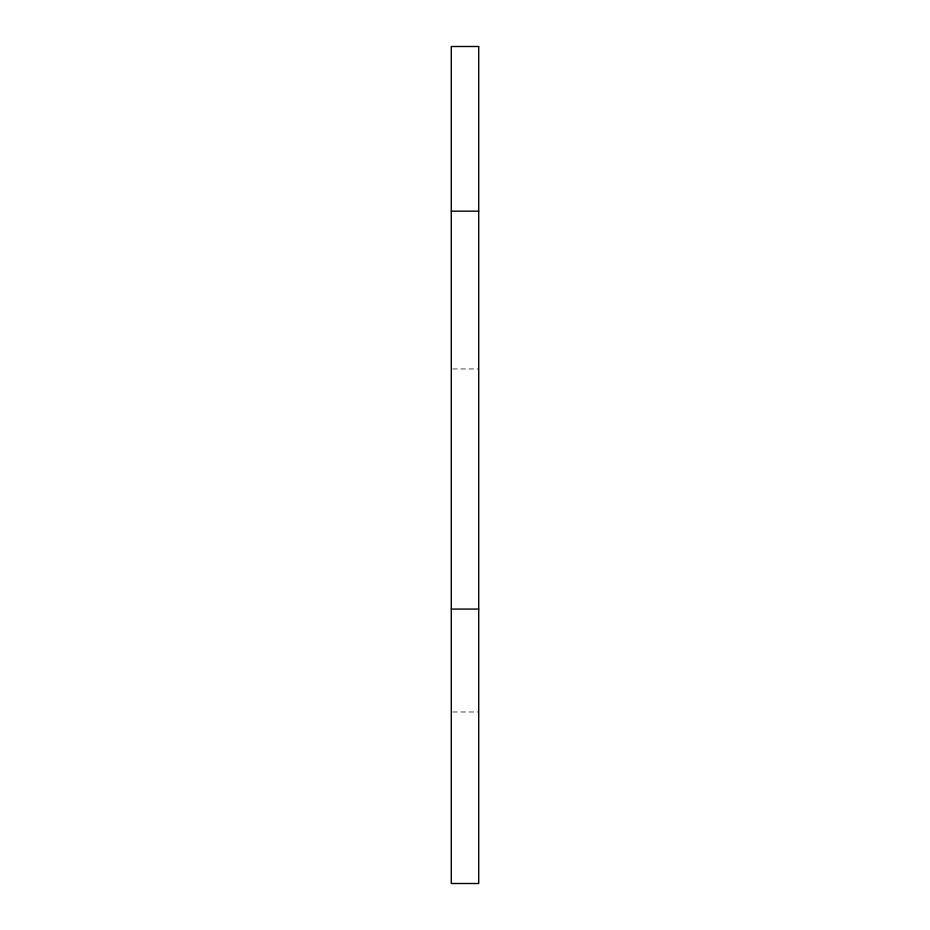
<?xml version="1.0" encoding="UTF-8"?>
<svg xmlns="http://www.w3.org/2000/svg" width="930" height="930" viewBox="0 0 930 930"><rect width="100%" height="100%" fill="white"/><g stroke="black" fill="none" stroke-linecap="round" stroke-linejoin="round"><path stroke-width="0.7" stroke-dasharray="4.65 3.49" d="M452.724 368.954L478.718 368.954M452.724 711.985L478.718 711.985"/><path stroke-width="1.4" d="M451.283 211.156L478.718 211.156M451.283 609.069L478.718 609.069M478.718 46.5L451.283 46.5L451.283 883.5L478.718 883.5L478.718 46.5"/></g></svg>
